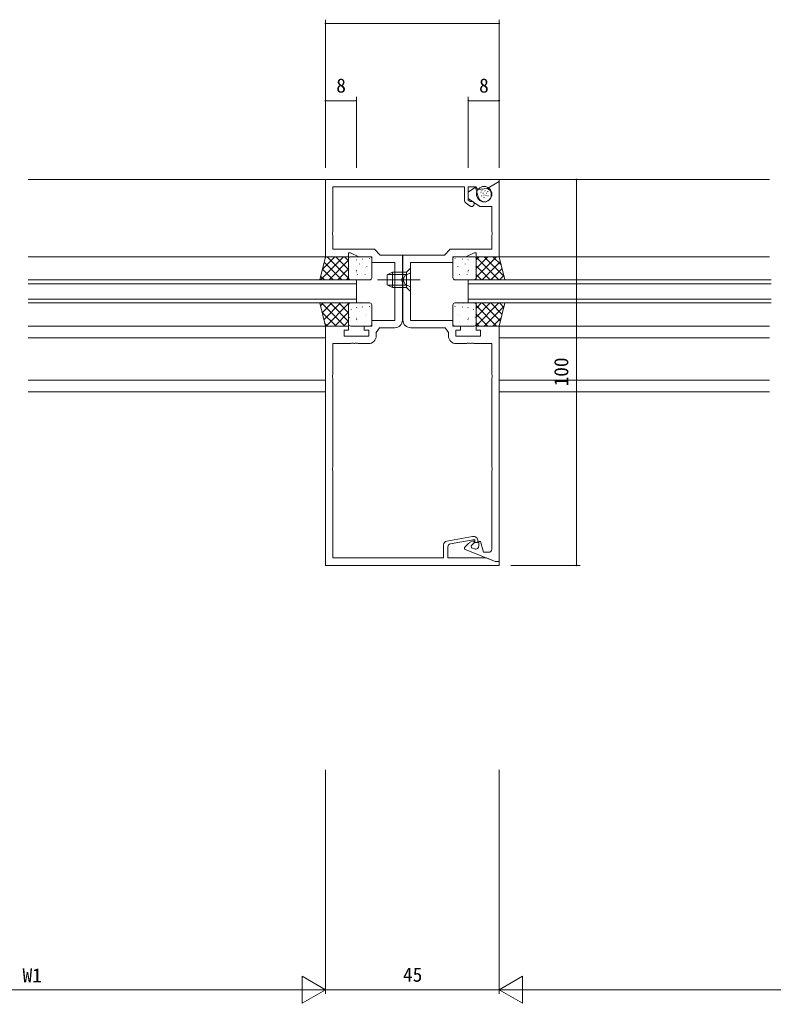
# Model space of a CAD drawing. Units: millimetres, scale not verified. Extents: x -594 to 539, y -420 to 386.
# Drawn here: x 75 to 270.2, y -228.8 to 26.2 of the extents above; entities that cross this region are included whole.
import ezdxf
from ezdxf.enums import TextEntityAlignment as Align

# ---------------------------------------------------------------- set-up
doc = ezdxf.new("R2010")
doc.units = ezdxf.units.MM
doc.header["$LTSCALE"] = 2
doc.linetypes.add('CHAIN2', pattern=[12, 9, -1, 1, -1])
doc.linetypes.add('DASHED3', pattern=[4, 3, -1])
for name, color, linetype, lineweight in [('0-3_YKK_12', 2, 'Continuous', 9), ('0-5_YKK_D', 6, 'Continuous', 9), ('0-6_YKK_13', 4, 'Continuous', 9), ('0-7_YKK_11', 7, 'Continuous', 9)]:
    doc.layers.add(name, color=color, linetype=linetype, lineweight=lineweight)
doc.styles.add('ＭＳ ゴシック', font='')
doc.styles.get('ＭＳ ゴシック').set_extended_font_data('MS Gothic')

msp = doc.modelspace()

# ---------------------------------------------------------------- linework, layer by layer
at = {"layer": '0-3_YKK_12'}
for p, q in [((154.484, -15.263), (77.184, -15.263)), ((198.884, -15.263), (269.184, -15.263)), ((154.484, -35.263), (77.184, -35.263)), ((199.184, -35.263), (269.184, -35.263)), ((77.184, -41.263), (162.184, -41.263)), ((162.184, -42.263), (77.184, -42.263)), ((162.184, -41.263), (162.184, -47.263)), ((191.184, -47.263), (191.184, -41.263)), ((191.184, -41.263), (269.642, -41.263)), ((269.642, -42.263), (191.184, -42.263)), ((77.184, -46.263), (162.184, -46.263)), ((162.184, -47.263), (77.184, -47.263)), ((191.184, -46.263), (269.642, -46.263)), ((269.642, -47.263), (191.184, -47.263)), ((154.484, -53.263), (77.184, -53.263)), ((199.184, -53.263), (269.184, -53.263)), ((154.184, -56.263), (77.184, -56.263)), ((199.184, -56.263), (269.184, -56.263)), ((154.184, -67.263), (77.184, -67.263)), ((199.184, -67.263), (269.184, -67.263)), ((154.184, -70.263), (77.184, -70.263)), ((199.184, -70.263), (269.184, -70.263))]:
    msp.add_line(p, q, dxfattribs=at)
at = {"layer": '0-5_YKK_D'}
for p, q in [((154.184, -12.263), (154.184, 26.162)), ((199.184, -12.263), (199.184, 26.162)), ((154.184, 25.162), (199.184, 25.162)), ((154.184, -12.263), (154.184, 6.162)), ((154.184, 5.162), (162.184, 5.162)), ((162.184, -12.263), (162.184, 6.162)), ((191.184, -12.263), (191.184, 6.162)), ((199.184, 5.162), (191.184, 5.162)), ((199.184, -12.263), (199.184, 6.162)), ((202.184, -15.263), (220.184, -15.263)), ((219.184, -15.263), (219.184, -115.263)), ((202.184, -115.263), (220.184, -115.263)), ((154.184, -168.263), (154.184, -226.263)), ((154.184, -168.263), (154.184, -226.263)), ((199.184, -168.263), (199.184, -226.263)), ((154.184, -225.263), (148.122, -221.763)), ((148.122, -221.763), (148.122, -228.763)), ((199.184, -225.263), (205.246, -221.763)), ((205.246, -228.763), (205.246, -221.763)), ((147.184, -225.263), (11.184, -225.263)), ((154.184, -225.263), (142.06, -225.263)), ((154.184, -225.263), (148.122, -228.763)), ((199.184, -225.263), (154.184, -225.263)), ((199.184, -225.263), (205.246, -228.763)), ((199.184, -225.263), (211.308, -225.263)), ((342.184, -225.263), (206.184, -225.263))]:
    msp.add_line(p, q, dxfattribs=at)
for centre, start, end in [((154.184, 25.162), 0, 180), ((154.184, 25.162), 180, 0), ((199.184, 25.162), 0, 180), ((199.184, 25.162), 180, 0), ((154.184, 5.162), 0, 180), ((154.184, 5.162), 180, 0), ((162.184, 5.162), 0, 180), ((162.184, 5.162), 180, 0), ((191.184, 5.162), 0, 180), ((191.184, 5.162), 180, 0), ((199.184, 5.162), 0, 180), ((199.184, 5.162), 180, 0), ((219.184, -15.263), 90, 270), ((219.184, -15.263), 270, 90), ((219.184, -115.263), 90, 270), ((219.184, -115.263), 270, 90)]:
    msp.add_arc(centre, 0.106, start, end, dxfattribs=at)
at = {"layer": '0-6_YKK_13'}
for p, q in [((194.399, -18.61), (194.477, -18.426)), ((194.596, -19.618), (194.674, -19.434)), ((194.657, -18.12), (194.735, -17.936)), ((194.995, -18.913), (195.073, -18.729)), ((195.199, -19.374), (195.278, -19.19)), ((195.199, -20.024), (195.277, -19.839)), ((195.482, -18.295), (195.561, -18.111)), ((195.731, -19.475), (195.809, -19.291)), ((195.923, -18.906), (196.001, -18.722)), ((196.205, -18.476), (196.283, -18.292)), ((196.272, -19.555), (196.35, -19.37)), ((152.872, -41.263), (158.872, -35.263)), ((153.37, -38.519), (156.626, -35.263)), ((154.118, -35.526), (154.381, -35.263)), ((154.636, -35.263), (160.184, -40.811)), ((156.881, -35.263), (160.184, -38.566)), ((159.126, -35.263), (160.184, -36.321)), ((165.684, -35.263), (160.684, -35.263)), ((187.684, -35.263), (192.684, -35.263)), ((194.028, -35.263), (193.184, -36.107)), ((196.273, -35.263), (193.184, -38.352)), ((198.518, -35.263), (193.184, -40.597)), ((199.086, -41.263), (193.184, -35.361)), ((200.468, -40.4), (195.331, -35.263)), ((199.72, -37.407), (197.576, -35.263)), ((153.825, -36.697), (158.391, -41.263)), ((155.117, -41.263), (160.184, -36.195)), ((160.184, -35.763), (160.184, -40.763)), ((160.279, -37.89), (160.286, -37.896)), ((160.805, -36.497), (160.829, -36.541)), ((162.261, -36.071), (162.269, -36.077)), ((162.996, -37.14), (163.02, -37.184)), ((163.676, -35.899), (163.764, -35.946)), ((164.466, -38.045), (164.474, -38.052)), ((164.886, -37.732), (164.91, -37.776)), ((165.62, -35.707), (165.644, -35.751)), ((166.184, -40.763), (166.184, -35.763)), ((187.184, -40.763), (187.184, -35.763)), ((187.748, -35.707), (187.724, -35.751)), ((188.482, -37.732), (188.458, -37.776)), ((188.902, -38.045), (188.894, -38.052)), ((189.692, -35.899), (189.604, -35.946)), ((190.372, -37.14), (190.348, -37.184)), ((191.106, -36.071), (191.099, -36.077)), ((192.563, -36.497), (192.539, -36.541)), ((193.089, -37.89), (193.082, -37.896)), ((193.184, -35.763), (193.184, -40.763)), ((196.841, -41.263), (193.184, -37.606)), ((199.5, -36.526), (194.763, -41.263)), ((152.927, -40.289), (153.901, -41.263)), ((153.376, -38.493), (156.146, -41.263)), ((157.362, -41.263), (160.184, -38.44)), ((159.607, -41.263), (160.184, -40.685)), ((160.372, -38.574), (160.396, -38.618)), ((162.151, -38.788), (162.239, -38.835)), ((162.262, -39.165), (162.286, -39.209)), ((162.446, -39.831), (162.454, -39.838)), ((164.454, -39.808), (164.478, -39.852)), ((170.184, -39.963), (171.584, -39.263)), ((170.184, -42.563), (170.184, -39.963)), ((175.184, -39.917), (170.275, -39.917)), ((175.184, -39.263), (171.584, -39.263)), ((171.584, -43.263), (171.584, -39.263)), ((176.184, -38.263), (175.184, -39.263)), ((175.184, -39.263), (175.184, -43.263)), ((176.184, -44.263), (176.184, -38.263)), ((188.914, -39.808), (188.89, -39.852)), ((190.922, -39.831), (190.914, -39.838)), ((191.106, -39.165), (191.082, -39.209)), ((191.217, -38.788), (191.128, -38.835)), ((192.996, -38.574), (192.972, -38.618)), ((194.596, -41.263), (193.184, -39.851)), ((199.949, -38.322), (197.008, -41.263)), ((200.398, -40.118), (199.253, -41.263)), ((160.684, -41.263), (165.684, -41.263)), ((161.83, -41.242), (161.841, -41.263)), ((170.184, -42.563), (171.584, -43.263)), ((175.184, -42.608), (170.275, -42.608)), ((175.184, -43.263), (171.584, -43.263)), ((176.184, -44.263), (175.184, -43.263)), ((192.684, -41.263), (187.684, -41.263)), ((191.538, -41.242), (191.527, -41.263)), ((152.869, -48.001), (153.607, -47.263)), ((153.165, -47.263), (159.165, -53.263)), ((153.317, -49.797), (155.852, -47.263)), ((153.767, -51.593), (158.097, -47.263)), ((154.342, -53.263), (160.184, -47.421)), ((155.41, -47.263), (160.184, -52.036)), ((157.656, -47.263), (160.184, -49.791)), ((159.901, -47.263), (160.184, -47.546)), ((160.184, -47.763), (160.184, -52.763)), ((165.684, -47.263), (160.684, -47.263)), ((163.429, -47.464), (163.453, -47.508)), ((163.676, -48.299), (163.764, -48.346)), ((165.62, -48.107), (165.644, -48.151)), ((166.184, -52.763), (166.184, -47.763)), ((187.184, -52.763), (187.184, -47.763)), ((187.684, -47.263), (192.684, -47.263)), ((187.748, -48.107), (187.724, -48.151)), ((189.692, -48.299), (189.604, -48.346)), ((189.939, -47.464), (189.915, -47.508)), ((194.596, -47.263), (193.184, -48.674)), ((196.841, -47.263), (193.184, -50.919)), ((199.086, -47.263), (193.184, -53.165)), ((193.184, -47.763), (193.184, -52.763)), ((198.518, -53.263), (193.184, -47.928)), ((199.5, -51.999), (194.763, -47.263)), ((200.468, -48.125), (195.331, -53.263)), ((199.949, -50.203), (197.008, -47.263)), ((200.398, -48.407), (199.253, -47.263)), ((153.272, -49.614), (156.92, -53.263)), ((156.587, -53.263), (160.184, -49.666)), ((160.279, -50.29), (160.286, -50.297)), ((160.372, -50.974), (160.396, -51.018)), ((160.805, -48.897), (160.829, -48.941)), ((162.261, -48.471), (162.269, -48.477)), ((162.996, -49.54), (163.02, -49.584)), ((164.466, -50.445), (164.474, -50.452)), ((164.886, -50.132), (164.91, -50.176)), ((188.482, -50.132), (188.458, -50.176)), ((188.902, -50.445), (188.894, -50.452)), ((190.372, -49.54), (190.348, -49.584)), ((191.106, -48.471), (191.099, -48.477)), ((192.563, -48.897), (192.539, -48.941)), ((192.996, -50.974), (192.972, -51.018)), ((193.089, -50.29), (193.082, -50.297)), ((196.273, -53.263), (193.184, -50.173)), ((154.02, -52.608), (154.675, -53.263)), ((158.832, -53.263), (160.184, -51.911)), ((160.684, -53.263), (165.684, -53.263)), ((162.151, -51.188), (162.239, -51.235)), ((162.262, -51.565), (162.286, -51.609)), ((162.446, -52.231), (162.454, -52.238)), ((164.454, -52.208), (164.478, -52.252)), ((192.684, -53.263), (187.684, -53.263)), ((188.914, -52.208), (188.89, -52.252)), ((190.922, -52.231), (190.914, -52.238)), ((191.106, -51.565), (191.082, -51.609)), ((191.217, -51.188), (191.128, -51.235)), ((194.028, -53.263), (193.184, -52.418)), ((199.72, -51.119), (197.576, -53.263))]:
    msp.add_line(p, q, dxfattribs=at)
at = {"layer": '0-6_YKK_13', "linetype": 'DASHED3'}
for p, q in [((174.841, -40.118), (174.232, -41.263)), ((176.184, -39.463), (174.841, -40.118)), ((174.841, -42.408), (174.232, -41.263)), ((176.184, -43.063), (174.841, -42.408))]:
    msp.add_line(p, q, dxfattribs=at)
at = {"layer": '0-6_YKK_13', "linetype": 'CHAIN2'}
msp.add_line((178.684, -41.263), (167.684, -41.263), dxfattribs=at)
at = {"layer": '0-6_YKK_13'}
for points in [[(152.684, -41.263), (154.184, -35.263), (160.184, -35.263), (160.184, -41.263)], [(200.684, -41.263), (199.184, -35.263), (193.184, -35.263), (193.184, -41.263)], [(152.684, -47.263), (154.184, -53.263), (160.184, -53.263), (160.184, -47.263)], [(200.684, -47.263), (199.184, -53.263), (193.184, -53.263), (193.184, -47.263)]]:
    msp.add_lwpolyline(points, close=True, dxfattribs=at)
msp.add_circle((195.283, -19.063), 2, dxfattribs=at)
for centre, start, end in [((160.684, -35.763), 90, 180), ((165.684, -35.763), 0, 90), ((187.684, -35.763), 90, 180), ((192.684, -35.763), 0, 90), ((160.684, -40.763), 180, 270), ((165.684, -40.763), 270, 0), ((187.684, -40.763), 180, 270), ((192.684, -40.763), 270, 0), ((160.684, -47.763), 90, 180), ((165.684, -47.763), 0, 90), ((187.684, -47.763), 90, 180), ((192.684, -47.763), 0, 90), ((160.684, -52.763), 180, 270), ((165.684, -52.763), 270, 0), ((187.684, -52.763), 180, 270), ((192.684, -52.763), 270, 0)]:
    msp.add_arc(centre, 0.5, start, end, dxfattribs=at)
at = {"layer": '0-7_YKK_11'}
for p, q in [((197.074, -18.81), (196.982, -18.466)), ((190.61, -21.409), (191.661, -22.145)), ((192.276, -107.781), (185.61, -108.956))]:
    msp.add_line(p, q, dxfattribs=at)
for points in [[(191.901, -20.976), (191.667, -20.929), (191.184, -20.59), (191.184, -17.193), (193.135, -17.193), (193.684, -17.847), (196.084, -17.552), (199.184, -15.763), (199.184, -15.263), (154.184, -15.263), (154.184, -35.263), (160.184, -35.263), (160.184, -34.263), (160.684, -34.263), (162.828, -35.263), (166.184, -35.263), (166.184, -36.763), (172.184, -36.763), (172.184, -51.763), (166.184, -51.763), (166.184, -53.263), (164.184, -53.263), (164.184, -54.263), (165.384, -54.263), (165.384, -55.863), (158.984, -55.863), (158.984, -54.263), (160.184, -54.263), (160.184, -53.263), (154.184, -53.263)], [(174.114, -51.693), (174.114, -41.721), (173.994, -41.538), (173.994, -40.988), (174.114, -40.804), (174.114, -34.833), (168.384, -34.833), (166.884, -33.333), (156.114, -33.333), (156.114, -29.721), (155.994, -29.538), (155.994, -28.988), (156.114, -28.804), (156.114, -17.193), (190.184, -17.193), (190.184, -20.59)], [(174.254, -51.693), (174.254, -41.721), (174.374, -41.538), (174.374, -40.988), (174.254, -40.804), (174.254, -34.833), (184.984, -34.833), (186.484, -33.333), (197.254, -33.333), (197.254, -29.721), (197.374, -29.538), (197.374, -28.988), (197.254, -28.804), (197.254, -22.263), (194.184, -22.263), (191.184, -20.162), (191.184, -18.563), (193.037, -17.265), (193.694, -19.716)], [(196.516, -17.859), (196.235, -17.696), (196.235, -17.466), (198.984, -15.878), (199.184, -15.994), (199.184, -35.263), (193.184, -35.263), (193.184, -34.263), (192.684, -34.263), (190.539, -35.263), (187.184, -35.263), (187.184, -36.763), (176.184, -36.763), (176.184, -51.763), (187.184, -51.763), (187.184, -53.263), (189.184, -53.263), (189.184, -54.263), (187.984, -54.263), (187.984, -55.863), (194.384, -55.863), (194.384, -54.263), (193.184, -54.263), (193.184, -53.263), (199.184, -53.263)], [(154.184, -53.263), (154.184, -115.263), (199.184, -115.263), (199.184, -114.263), (198.184, -114.263), (195.882, -113.333), (185.884, -113.333), (185.884, -110.493)], [(199.184, -53.263), (199.184, -114.263), (198.184, -114.263), (190.184, -111.03), (190.184, -110.663), (191.256, -109.591)], [(167.314, -55.793), (167.314, -54.935), (168.184, -53.693), (172.114, -53.693)], [(186.054, -55.793), (186.054, -54.935), (185.184, -53.693), (176.254, -53.693)], [(184.784, -109.941), (184.784, -113.333), (156.114, -113.333), (156.114, -90.721), (155.994, -90.538), (155.994, -89.988), (156.114, -89.804), (156.114, -66.721), (155.994, -66.538), (155.994, -65.988), (156.114, -65.804), (156.114, -57.793), (160.726, -57.793), (160.909, -57.673), (161.459, -57.673), (161.642, -57.793), (161.726, -57.793), (161.909, -57.673), (162.459, -57.673), (162.642, -57.793), (165.314, -57.793)], [(197.254, -111.063), (197.254, -90.721), (197.374, -90.538), (197.374, -89.988), (197.254, -89.804), (197.254, -66.721), (197.374, -66.538), (197.374, -65.988), (197.254, -65.804), (197.254, -57.793), (192.642, -57.793), (192.459, -57.673), (191.909, -57.673), (191.726, -57.793), (191.642, -57.793), (191.459, -57.673), (190.909, -57.673), (190.726, -57.793), (188.054, -57.793)], [(186.545, -109.705), (192.884, -108.588), (192.884, -109.363), (193.684, -109.363), (193.684, -108.963)], [(191.825, -109.192), (192.529, -108.864), (192.76, -109.359), (191.941, -110.179), (192.048, -110.705), (192.784, -111.003)], [(193.884, -110.261), (193.884, -109.063), (194.384, -109.063), (195.134, -111.863), (196.454, -111.863)]]:
    msp.add_lwpolyline(points, dxfattribs=at)
for centre, radius, start, end in [((195.384, -19.263), 1.75, 194.99997, 15), ((196.016, -18.725), 1, 14.99998, 59.99997), ((191.184, -20.59), 1, 179.99998, 234.99998), ((192.034, -21.613), 0.65, 234.99998, 101.8264), ((172.114, -51.693), 2, 270, 359.99998), ((176.254, -51.693), 2, 180, 269.99998), ((165.314, -55.793), 2, 270, 359.99998), ((188.054, -55.793), 2, 180, 269.99998), ((185.784, -109.941), 1, 99.99997, 179.99995), ((192.67, -111.005), 2, 114.99998, 135), ((192.484, -108.963), 1.2, 0.00002, 100), ((186.684, -110.493), 0.8, 100.00002, 180), ((193.084, -110.261), 0.8, 247.99998, 0), ((196.454, -111.063), 0.8, 270, 359.99998)]:
    msp.add_arc(centre, radius, start, end, dxfattribs=at)

# ---------------------------------------------------------------- texts
at = {"layer": '0-5_YKK_D', "color": 4, "style": 'ＭＳ ゴシック'}
for s, p in [('8', (156.984, 6.162)), ('8', (193.984, 6.162)), ('W1', (75.715, -224.463)), ('45', (174.284, -224.263))]:
    msp.add_text(s, height=3.666, dxfattribs=at).set_placement(p, align=Align.BOTTOM_LEFT)
msp.add_text('100', height=3.666, rotation=90, dxfattribs=at).set_placement((218.184, -68.863), align=Align.BOTTOM_LEFT)

doc.saveas('drawing.dxf')
